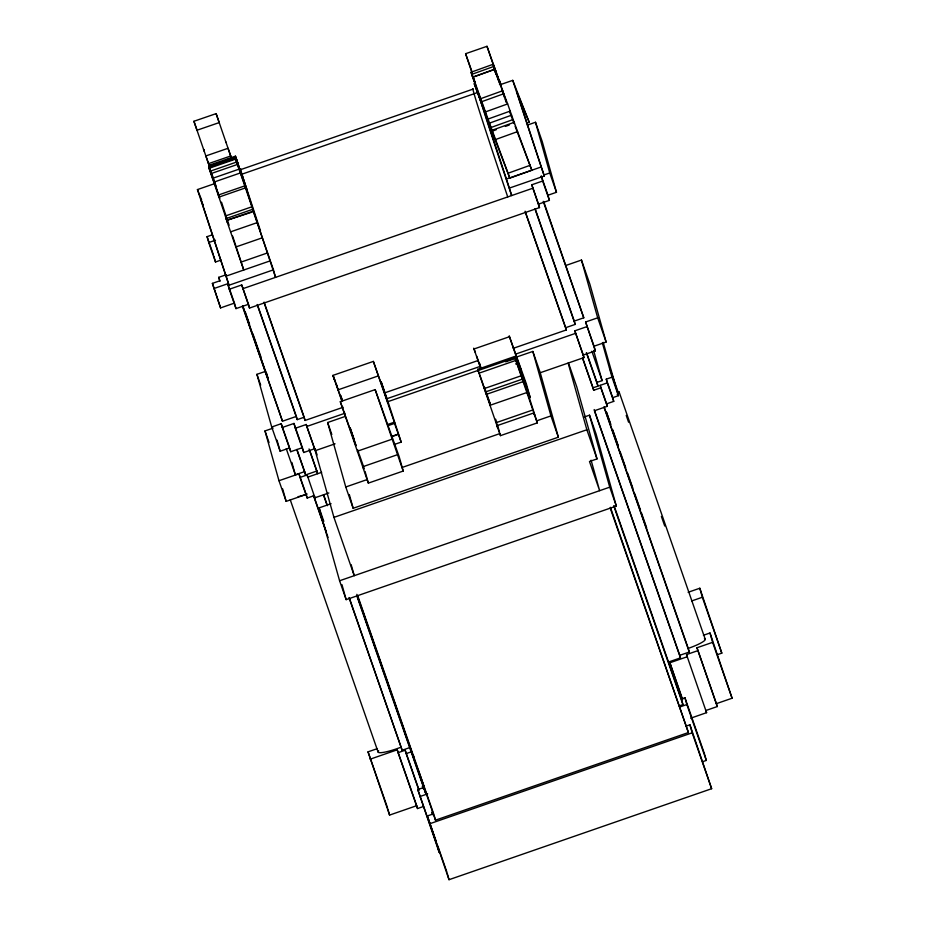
<?xml version="1.0" encoding="UTF-8"?>
<svg xmlns="http://www.w3.org/2000/svg" width="926" height="926" viewBox="0 0 926 926"><rect width="100%" height="100%" fill="white"/><g stroke="black" fill="none" stroke-linecap="round" stroke-linejoin="round"><path stroke-width="1.39" d="M471.172 72.193L493.199 64.264L495.723 71.07L495.097 69.23L473.059 77.159L473.695 78.999L471.172 72.193L475.559 84.845M471.971 74.3L494.009 66.371L493.199 64.264M472.943 77.055L494.97 69.126M496.29 129.698L492.4 131.098L480.721 98.665L502.749 90.736L497.146 74.971M481.763 101.675L503.79 93.746L502.749 90.736M485.618 111.849L507.645 103.92L514.428 123.17L514.185 122.313L492.157 130.242L492.4 131.098M488.187 119.003L510.214 111.074M489.611 123.089L511.638 115.148M491.104 127.464L513.131 119.523M505.353 126.434L509.242 125.033M492.157 130.242L495.56 139.525L517.588 131.596L531.825 170.222L509.798 178.151L481.451 103.631L474.193 83.56L485.953 114.72L471.38 73.409L472.839 77.043L472.422 75.863M495.56 139.525L508.061 173.243L530.1 165.314M471.82 72.182L465.604 53.708L486.995 46.3L500.642 84.752M210.48 170.615L208.929 165.36L235.47 156.158L238.306 164.458M246.733 188.939L235.667 157.489L209.126 166.68L212.61 177.097M235.354 158.358L252.763 209.276L226.094 218.605L227.692 222.819L208.813 167.548L235.354 158.358L246.374 189.136L235.667 157.489M209.033 168.312L235.574 159.122M210.017 171.264L236.547 162.062M210.862 173.66L237.392 164.469M212.471 178.371L239.001 169.18M240.737 169.597L472.897 89.162M213.802 182.156L240.343 172.965M232.646 236.107L243.769 270.01L226.627 220.388L253.168 211.186L273.448 269.836L228.988 285.231L197.435 189.587L214.948 183.522M478.013 92.392L241.894 174.192L260.519 230.979M526.524 123.193L529.209 122.255L512.749 80.354L500.723 84.521L499.484 80.655L501.14 85.192M218.258 195.062L244.8 185.871M218.918 197.111L245.459 187.909M225.354 215.989L251.895 206.787M226.627 220.388L252.022 212.112M527.345 125.091L535.506 122.267L542.242 141.597L556.48 192.284L547.972 195.236L549.407 200.363L538.515 204.137L539.488 207.598L249.522 308.057L241.732 284.953L229.254 289.271L235.991 308.613L248.469 304.295L241.732 284.953M220.92 260.125L215.503 262L208.732 242.543L207.077 236.651L212.228 234.868M230.551 231.859L257.092 222.668M208.732 242.543L215.503 240.193M235.841 246.976L262.382 237.785M240.98 262.127L267.521 252.925M213.837 288.565L227.703 283.761L234.44 303.103L220.573 307.907L212.39 283.379L219.717 280.844L218.733 277.337L226.453 274.663M225.851 276.214L270.311 260.819M477.874 91.882A357.008 3.484 70.9 0 0 511.684 195.56L506.429 179.019L541.166 166.981L512.749 80.354M543.678 175.072L549.755 172.965L535.506 122.267M509.566 188.024L544.303 175.998L516.766 91.917L529.209 122.255M539.488 207.598L531.779 184.795L542.671 181.021L541.235 175.917L547.972 195.236M242.786 288.715L532.751 188.256M565.74 265.507L581.459 260.056L589.897 284.282L606.125 342.03L594.041 346.22L595.349 350.873L583.264 355.052L583.982 357.586L540.252 372.727L558.366 437.188L353.165 508.281L345.757 486.983L327.642 422.522L345.305 416.399M290.718 451.714L282.28 427.488L293.97 423.437L302.397 447.663L290.718 451.714L289.653 447.929L280.15 451.228L271.712 427.002L256.919 374.335L265.75 371.28M341.798 400.865L332.943 375.4L373.352 361.406L387.415 401.097L381.095 381.581L386.443 396.965L401.166 442.119L394.43 444.445M337.944 389.881L378.352 375.887L394.8 423.541L394.21 422.244L387.473 424.571M481.011 369.324L473.985 348.998L509.439 336.717L509.196 335.895L526.35 383.827L530.228 397.636L518.34 362.992L515.608 363.93M242.381 306.089L282.476 421.214L296.343 416.411L258.134 306.714M362.679 466.762L363.061 467.769L340.317 401.687L375.169 389.615L399.175 456.703L403.204 471.045L368.351 483.117L365.238 474.205L362.679 466.762L397.543 454.678L375.169 389.615M513.259 348.326L566.318 329.945L565.693 327.688L575.196 324.401L574.27 321.09L583.774 317.803L543.851 201.984M271.712 427.002L281.215 423.703L289.19 446.587M257.15 304.504L297.246 419.628L304.179 417.232L264.084 302.108M278.981 480.721L298.982 473.799L306.17 494.438L286.169 501.371L278.981 480.721L264.986 430.937L273.089 428.125M595.349 350.873L585.602 321.993L597.687 317.815L581.459 260.056M264.049 302.617L305.082 420.45L343.176 407.255M385.355 392.636L477.885 360.584M583.982 357.586L574.826 330.825L586.91 326.647M314.655 448.728L303.763 452.501L295.325 428.275L306.217 424.502L314.655 448.728L333.939 517.379L354.253 575.694L351.162 564.686M335.062 443.82L315.21 450.696L306.772 426.469L344.97 413.239M387.265 398.585L480.038 366.441M515.516 354.149L575.544 333.36M478.082 370.55L478.395 371.291L477.723 369.3L514.567 356.533L528.503 395.24L526.663 389.383L537.323 422.881L500.48 435.637L496.961 425.705L533.804 412.95L534.603 415.079L514.925 357.783L478.082 370.55L497.76 427.835L496.961 425.705M387.438 401.815L478.476 370.273M513.745 357.992L532.832 351.44L540.252 372.727M505.689 361.834L515.238 358.524L514.567 356.533M478.985 373.19L515.817 360.422M484.298 388.561L521.141 375.794M387.774 425.752L394.511 423.413L394.21 422.244M485.432 391.953L522.276 379.185M486.277 394.395L523.121 381.628M391.605 436.412L398.342 434.086L401.166 442.119M391.744 436.667L398.481 434.329M357.39 451.205L392.254 439.132M490.004 405.31L526.836 392.555M286.273 448.751L295.359 474.818L304.666 471.6L296.945 449.434M296.968 450.152L305.603 474.922L316.889 471.01L309.62 450.152M314.933 497.783L314.319 495.584L307.189 498.049L300.001 477.411L307.131 474.945L314.933 497.783L328.834 492.968M321.658 472.318L307.745 477.145L307.131 474.945M602.363 342.909L611.993 377.183L606.252 379.174L607.294 382.878L600.164 385.355L600.847 387.797L593.716 390.274L593.034 387.82L597.988 386.107L596.946 382.403L602.097 380.621L593.612 350.456M496.116 422.696L532.959 409.929M345.757 486.983L367.333 479.506M402.197 467.433L499.901 433.588L500.48 435.637M536.744 420.821L550.947 415.901L532.832 351.44M668.595 661.997L680.471 657.888L594.411 410.75L607.294 406.294L606.599 403.852L613.73 401.375L612.688 397.671L618.441 395.68L603.185 342.354M584.468 416.931L589.515 415.184L596.089 434.051L616.322 506.047L346.162 599.643L339.587 580.764L319.111 507.876L331.08 503.721M333.939 517.379L586.864 429.757L568.136 363.073M568.483 363.061L576.794 386.918L597.015 458.914L589.492 461.518L599.643 490.676L591.089 460.21M339.587 580.764L609.748 487.169L589.515 415.184M688.122 592.281L699.813 588.23L721.805 653.143L717.835 654.52M691.629 600.974L702.348 597.258L699.813 588.23M703.413 635.271L709.999 632.99L732.084 698.227L716.435 703.644L717.256 706.561L705.959 710.473L706.584 712.673L690.68 718.194M370.111 759.204L397.242 749.805L416.7 805.689L389.568 815.088L368.039 751.843L377.438 748.59M717.256 706.561L696.977 647.76L712.626 642.343L709.999 632.99M348.963 597.525L402.15 750.245L410.125 747.479M423.46 806.5L417.51 808.56L398.053 752.688L405.183 750.21L418.946 789.739M680.471 657.888L679.753 655.319L689.268 652.031L688.238 648.385L604.088 406.722M682.219 699.443L669.892 662.761L687.127 656.789L686.502 654.589L697.787 650.677M418.957 790.434L406.144 753.625L411.051 751.924M437.222 845.45L439.202 852.487L417.765 789.565L422.916 787.783L422.406 786L423.356 788.732M681.605 698.898L684.939 697.741L704.397 753.625L706.307 760.42L702.672 761.681M679.267 705.867L682.948 704.593L681.374 699.003L614.112 505.839M419.733 796.603L427.662 793.86M679.568 707.059L686.849 704.536L684.939 697.741M685.969 726.181L689.928 724.803L711.643 788.709L449.017 879.7L427.349 815.968L432.5 814.185L431.91 812.079L432.859 814.811M356.846 594.353L435.486 820.17L688.412 732.547L610.396 507.321M429.56 823.816L692.185 732.825L689.928 724.803M193.916 121.271L216.117 113.632L219.207 122.591L197.006 130.23L193.916 121.271L209.693 167.131M230.713 155.996L228.051 148.287L205.861 155.938L208.512 163.636L230.713 155.996L231.546 158.415M210.607 165.43L219.751 162.281M227.588 159.585L231.5 158.242M514.925 357.783L515.238 358.524M487.377 396.015L484.286 386.686M197.435 189.587L201.625 199.889M203.083 204.866L200.919 199.541L228.051 282.129M253.168 211.186L252.636 209.415L254.233 213.617L252.763 209.276M479.599 363.733L480.108 365.018M480.339 366.731L479.842 365.075L481.034 368.525M494.715 70.746L496.22 74.566M475.327 83.259L472.63 76.511L473.904 80.215M334.587 379.475L333.372 376.361L334.957 380.956L332.943 375.4M340.317 401.687L356.035 445.707M499.438 83.826L499.762 84.683M507.645 103.92L503.79 93.746M219.832 198.326L208.813 167.548M509.555 111.676L514.115 123.644M515.122 126.306L531.825 170.222M518.34 362.992L520.771 369.428L509.439 336.717M496.22 72.321L496.602 73.339M505.052 98.955L506.406 102.578M502.181 91.223L504.601 97.751M465.604 53.708L472.017 71.846M397.543 454.678L403.204 471.045M517.588 131.596L514.185 122.313M489.576 402.741L486.914 395.448M495.41 71.939L494.044 68.165L496.29 74.659M495.873 73.223L499.137 82.206M474.019 79.347L475.42 83.201M474.552 81.338L480.721 98.665M398.342 434.086L394.511 423.413M477.723 369.3L479.101 373.143M335.004 380.621L337.423 387.357M533.804 412.95L537.323 422.881M475.42 352.54L473.753 348.176L473.985 348.998M504.878 97.508L493.408 65.48L494.866 69.103L494.461 67.934M508.061 173.243L509.798 178.151M359.427 454.897L364.312 468.776M342.041 399.43L340.687 395.576L341.949 399.476M239.73 169.296L240.633 171.866L235.47 156.158M378.352 375.887L373.352 361.406M212.39 283.379L220.573 307.907M702.348 597.258L721.805 653.143M549.755 172.965L556.48 192.284M712.626 642.343L732.084 698.227M597.687 317.815L606.125 342.03M541.166 166.981L544.303 175.998M619.181 392.138L705.242 639.276M609.574 367.622L618.128 392.196M626.219 415.404L628.592 422.233M661.395 516.442L664.729 526.003M611.993 377.183L618.441 395.68M542.671 181.021L549.407 200.363M606.252 379.174L612.688 397.671M607.294 382.878L613.73 401.375M585.602 321.993L594.041 346.22M543.215 201.324L583.774 317.803M696.977 647.76L716.435 703.644M591.864 351.255L602.097 380.621M531.779 184.795L538.515 204.137M600.164 385.355L606.599 403.852M600.847 387.797L607.294 406.294M586.714 353.037L596.946 382.403M586.366 352.737L597.988 386.107M606.565 412.267L610.836 424.559M612.746 430.011L617.966 445.036M606.229 411.757L610.512 424.05M612.41 429.514L618.117 445.892M620.026 451.356L625.733 467.746M627.631 473.209L632.863 488.222M634.761 493.685L640.468 510.064M641.417 512.796L646.649 527.82M535.124 208.686L574.27 321.09M535.101 209.276L575.196 324.401M604.157 407.637L689.268 652.031M574.826 330.825L583.264 355.052M686.502 654.589L706.584 712.673M582.801 358.455L593.034 387.82M582.558 358.235L593.716 390.274M525.123 211.209L565.693 327.688M594.168 409.558L679.753 655.319M525.285 212.112L566.318 329.945M686.849 704.536L706.307 760.42M609.748 487.169L616.322 506.047M669.892 662.761L682.705 699.57M613.788 505.978L682.948 704.593M586.864 429.757L597.015 458.914M692.185 732.825L711.643 788.709M610.246 508.085L688.412 732.547M550.947 415.901L558.366 437.188M476.682 356.14L479.506 364.312M336.231 384.047L338.534 390.668L337.793 388.457M342.192 401.317L338.904 391.767M327.642 422.522L331.821 434.502M314.828 448.392L317.097 454.909M309.018 448.948L317.653 473.718L316.889 471.01M323.614 494.762L327.41 505.665M323.452 494.831L327.028 505.121M357.644 595.557L433.912 814.567M418.575 770.941L423.795 785.942M357.158 595.812L423.483 786.267M356.741 595.626L425.428 792.876L423.958 787.621M427.349 815.968L435.903 840.542M437.813 846.005L446.841 871.933M417.765 789.565L436.748 844.084M319.111 507.876L323.811 521.35M313.891 496.186L326.23 531.64M349.507 598.451L402.15 750.245M313.358 495.26L328.07 537.531M245.332 312.131L249.58 324.32M252.879 333.8L260.901 356.823M242.705 305.696L268.181 378.838L266.561 373.074M243.353 307.907L282.476 421.214M256.919 374.335L260.669 385.1M207.077 236.651L213.362 254.696M218.733 277.337L220.075 281.203M290.243 499.774L378.097 752.039M264.986 430.937L269.026 442.547M368.039 751.843L387.508 807.727M350.213 428.055L354.091 439.294M226.094 142.616L225.828 141.852M203.894 150.255L203.546 149.271L204.299 151.459M208.512 163.636L209.345 166.055M486.393 392.636L490.329 404.106M479.772 374.787L486.509 394.302M216.117 113.632L230.968 156.795M209.299 165.881L209.623 166.807M212.239 175.014L216.452 187.249M357.644 449.7L358.975 453.601M218.976 195.837L213.049 178.394M495.618 419.177L496.961 423.101M479.483 363.42L481.231 368.652M488.801 400.287L490.19 404.454M506.383 102.034L505.503 99.302M350.236 428.217L355.989 445.464M208.929 165.36L209.751 167.849M499.045 81.708L486.995 46.3M482.006 104.569L506.429 179.019M221.522 202.204L229.092 225.261M226.094 218.605L226.812 220.839M497.331 424.409L499.531 432.268M365.075 471.461L368.351 483.117M349.322 494.565L353.165 508.281M434.225 815.69L435.486 820.17M447.2 873.23L449.017 879.7M413.285 755.084L414.304 758.672M273.448 269.836L275.554 277.36A357.008 3.484 70.9 0 1 241.119 169.551M405.183 750.21L406.144 753.625M416.7 805.689L417.51 808.56M304.179 417.232L305.082 420.45M306.217 424.502L306.772 426.469M397.242 749.805L398.053 752.688M296.343 416.411L297.246 419.628M341.96 584.665L346.162 599.643M302.397 447.663L303.763 452.501M293.97 423.437L295.325 428.275M304.666 471.6L305.603 474.922M306.17 494.438L307.189 498.049M298.982 473.799L300.001 477.411M248.469 304.295L249.522 308.057M281.215 423.703L282.28 427.488M291.875 462.433L295.359 474.818M387.844 808.954L389.568 815.088M277.036 440.139L280.15 451.228M234.44 303.103L235.991 308.613M228.502 283.483L228.988 285.231M227.703 283.761L229.254 289.271M282.661 488.916L286.169 501.371M213.813 255.993L215.503 262M618.36 391.594A18.867 3.044 -19.2 0 1 617.202 394.441M401.259 747.074A18.624 3.01 -19.2 0 1 383.619 752.34A18.624 3.01 -19.2 0 1 378.676 750.87M307.143 494.056A18.624 3.01 -19.2 0 1 298.068 496.695M507.726 196.925A357.008 3.484 70.9 0 1 473.29 89.127M704.42 638.72A18.867 3.044 -19.2 0 1 688.238 648.385"/></g></svg>
